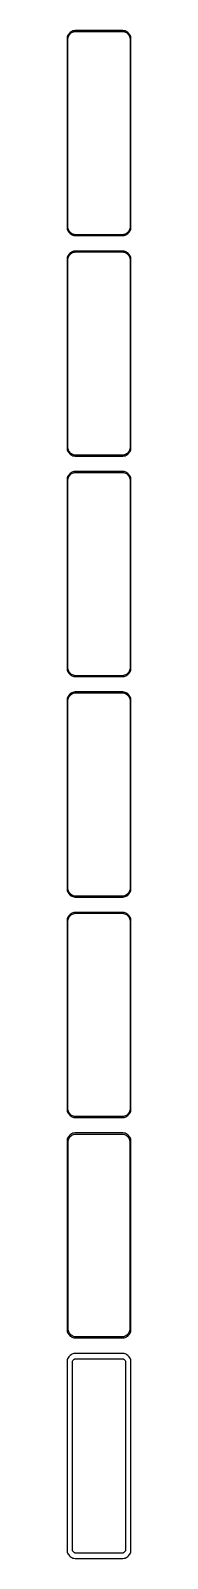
# Model space of a CAD drawing. Header units: metres. Extents: x -19 to 19, y 1875 to 3801.
# Drawn here: x -19 to 19, y 1875 to 2769 of the extents above; entities that cross this region are included whole.
import ezdxf

# ---------------------------------------------------------------- set-up
doc = ezdxf.new("R2010")
doc.units = ezdxf.units.M

msp = doc.modelspace()

# ---------------------------------------------------------------- linework, layer by layer
for p, q in [((-18.7106, 2764.63), (-18.75, 2764)), ((-18.75, 2764), (-18.75, 2654)), ((-18.5929, 2765.24), (-18.7106, 2764.63)), ((-18.3989, 2765.84), (-18.5929, 2765.24)), ((-18.1315, 2766.41), (-18.3989, 2765.84)), ((-18.25, 2763.75), (-18.2125, 2764.35)), ((-18.25, 2654.25), (-18.25, 2763.75)), ((-18.2125, 2764.35), (-18.1008, 2764.93)), ((-17.7951, 2766.94), (-18.1315, 2766.41)), ((-18.1008, 2764.93), (-17.9164, 2765.5)), ((-17.9164, 2765.5), (-17.6624, 2766.04)), ((-17.3948, 2767.42), (-17.7951, 2766.94)), ((-17.6624, 2766.04), (-17.3428, 2766.54)), ((-16.9371, 2767.85), (-17.3948, 2767.42)), ((-17.3428, 2766.54), (-16.9626, 2767)), ((-16.9626, 2767), (-16.5278, 2767.41)), ((-16.4291, 2768.22), (-16.9371, 2767.85)), ((-16.5278, 2767.41), (-16.0452, 2767.76)), ((-15.8789, 2768.52), (-16.4291, 2768.22)), ((-16.0452, 2767.76), (-15.5224, 2768.05)), ((-15.2951, 2768.76), (-15.8789, 2768.52)), ((-15.5224, 2768.05), (-14.9678, 2768.27)), ((-14.6869, 2768.91), (-15.2951, 2768.76)), ((-14.9678, 2768.27), (-14.3901, 2768.42)), ((-14.0639, 2768.99), (-14.6869, 2768.91)), ((-14.3901, 2768.42), (-13.7982, 2768.49)), ((14.0639, 2768.99), (-14.0639, 2768.99)), ((-13.7982, 2768.49), (13.7982, 2768.49)), ((13.7982, 2768.49), (14.3901, 2768.42)), ((14.6869, 2768.91), (14.0639, 2768.99)), ((14.3901, 2768.42), (14.9678, 2768.27)), ((15.2951, 2768.76), (14.6869, 2768.91)), ((14.9678, 2768.27), (15.5224, 2768.05)), ((15.8789, 2768.52), (15.2951, 2768.76)), ((15.5224, 2768.05), (16.0452, 2767.76)), ((16.4291, 2768.22), (15.8789, 2768.52)), ((16.0452, 2767.76), (16.5278, 2767.41)), ((16.9371, 2767.85), (16.4291, 2768.22)), ((16.5278, 2767.41), (16.9626, 2767)), ((17.3948, 2767.42), (16.9371, 2767.85)), ((16.9626, 2767), (17.3428, 2766.54)), ((17.3428, 2766.54), (17.6624, 2766.04)), ((17.7951, 2766.94), (17.3948, 2767.42)), ((17.6624, 2766.04), (17.9164, 2765.5)), ((18.1315, 2766.41), (17.7951, 2766.94)), ((17.9164, 2765.5), (18.1008, 2764.93)), ((18.1008, 2764.93), (18.2125, 2764.35)), ((18.3989, 2765.84), (18.1315, 2766.41)), ((18.2125, 2764.35), (18.25, 2763.75)), ((18.25, 2763.75), (18.25, 2654.25)), ((18.5929, 2765.24), (18.3989, 2765.84)), ((18.7106, 2764.63), (18.5929, 2765.24)), ((18.75, 2764), (18.7106, 2764.63)), ((18.75, 2654), (18.75, 2764)), ((-18.75, 2654), (-18.7106, 2653.37)), ((-18.7106, 2653.37), (-18.5929, 2652.76)), ((-18.5929, 2652.76), (-18.3989, 2652.16)), ((-18.3989, 2652.16), (-18.1315, 2651.59)), ((-18.2125, 2653.65), (-18.25, 2654.25)), ((-18.1008, 2653.07), (-18.2125, 2653.65)), ((-18.1315, 2651.59), (-17.7951, 2651.06)), ((-17.9164, 2652.5), (-18.1008, 2653.07)), ((-17.6624, 2651.96), (-17.9164, 2652.5)), ((-17.7951, 2651.06), (-17.3948, 2650.58)), ((-17.3428, 2651.46), (-17.6624, 2651.96)), ((-17.3948, 2650.58), (-16.9371, 2650.15)), ((-16.9626, 2651), (-17.3428, 2651.46)), ((-16.5278, 2650.59), (-16.9626, 2651)), ((-16.9371, 2650.15), (-16.4291, 2649.78)), ((-16.0452, 2650.24), (-16.5278, 2650.59)), ((-16.4291, 2649.78), (-15.8789, 2649.48)), ((-15.5224, 2649.95), (-16.0452, 2650.24)), ((-15.8789, 2649.48), (-15.2951, 2649.24)), ((-14.9678, 2649.73), (-15.5224, 2649.95)), ((-15.2951, 2649.24), (-14.6869, 2649.09)), ((-14.3901, 2649.58), (-14.9678, 2649.73)), ((-14.6869, 2649.09), (-14.0639, 2649.01)), ((-13.7982, 2649.51), (-14.3901, 2649.58)), ((-14.0639, 2649.01), (14.0639, 2649.01)), ((13.7982, 2649.51), (-13.7982, 2649.51)), ((14.3901, 2649.58), (13.7982, 2649.51)), ((14.0639, 2649.01), (14.6869, 2649.09)), ((14.9678, 2649.73), (14.3901, 2649.58)), ((14.6869, 2649.09), (15.2951, 2649.24)), ((15.5224, 2649.95), (14.9678, 2649.73)), ((15.2951, 2649.24), (15.8789, 2649.48)), ((16.0452, 2650.24), (15.5224, 2649.95)), ((15.8789, 2649.48), (16.4291, 2649.78)), ((16.5278, 2650.59), (16.0452, 2650.24)), ((16.4291, 2649.78), (16.9371, 2650.15)), ((16.9626, 2651), (16.5278, 2650.59)), ((16.9371, 2650.15), (17.3948, 2650.58)), ((17.3428, 2651.46), (16.9626, 2651)), ((17.6624, 2651.96), (17.3428, 2651.46)), ((17.3948, 2650.58), (17.7951, 2651.06)), ((17.9164, 2652.5), (17.6624, 2651.96)), ((17.7951, 2651.06), (18.1315, 2651.59)), ((18.1008, 2653.07), (17.9164, 2652.5)), ((18.2125, 2653.65), (18.1008, 2653.07)), ((18.1315, 2651.59), (18.3989, 2652.16)), ((18.25, 2654.25), (18.2125, 2653.65)), ((18.3989, 2652.16), (18.5929, 2652.76)), ((18.5929, 2652.76), (18.7106, 2653.37)), ((18.7106, 2653.37), (18.75, 2654)), ((-18.1315, 2637.41), (-18.3989, 2636.84)), ((-17.7951, 2637.94), (-18.1315, 2637.41)), ((-17.3948, 2638.42), (-17.7951, 2637.94)), ((-17.6624, 2637.04), (-17.3428, 2637.54)), ((-16.9371, 2638.85), (-17.3948, 2638.42)), ((-17.3428, 2637.54), (-16.9626, 2638)), ((-16.9626, 2638), (-16.5278, 2638.41)), ((-16.4291, 2639.22), (-16.9371, 2638.85)), ((-16.5278, 2638.41), (-16.0452, 2638.76)), ((-15.8789, 2639.52), (-16.4291, 2639.22)), ((-16.0452, 2638.76), (-15.5224, 2639.05)), ((-15.2951, 2639.76), (-15.8789, 2639.52)), ((-15.5224, 2639.05), (-14.9678, 2639.27)), ((-14.6869, 2639.91), (-15.2951, 2639.76)), ((-14.9678, 2639.27), (-14.3901, 2639.42)), ((-14.0639, 2639.99), (-14.6869, 2639.91)), ((-14.3901, 2639.42), (-13.7982, 2639.49)), ((14.0639, 2639.99), (-14.0639, 2639.99)), ((-13.7982, 2639.49), (13.7982, 2639.49)), ((13.7982, 2639.49), (14.3901, 2639.42)), ((14.6869, 2639.91), (14.0639, 2639.99)), ((14.3901, 2639.42), (14.9678, 2639.27)), ((15.2951, 2639.76), (14.6869, 2639.91)), ((14.9678, 2639.27), (15.5224, 2639.05)), ((15.8789, 2639.52), (15.2951, 2639.76)), ((15.5224, 2639.05), (16.0452, 2638.76)), ((16.4291, 2639.22), (15.8789, 2639.52)), ((16.0452, 2638.76), (16.5278, 2638.41)), ((16.9371, 2638.85), (16.4291, 2639.22)), ((16.5278, 2638.41), (16.9626, 2638)), ((17.3948, 2638.42), (16.9371, 2638.85)), ((16.9626, 2638), (17.3428, 2637.54)), ((17.3428, 2637.54), (17.6624, 2637.04)), ((17.7951, 2637.94), (17.3948, 2638.42)), ((18.1315, 2637.41), (17.7951, 2637.94)), ((18.3989, 2636.84), (18.1315, 2637.41)), ((-18.7106, 2635.63), (-18.75, 2635)), ((-18.75, 2635), (-18.75, 2525)), ((-18.5929, 2636.24), (-18.7106, 2635.63)), ((-18.3989, 2636.84), (-18.5929, 2636.24)), ((-18.25, 2634.75), (-18.2125, 2635.35)), ((-18.25, 2525.25), (-18.25, 2634.75)), ((-18.2125, 2635.35), (-18.1008, 2635.93)), ((-18.1008, 2635.93), (-17.9164, 2636.5)), ((-17.9164, 2636.5), (-17.6624, 2637.04)), ((17.6624, 2637.04), (17.9164, 2636.5)), ((17.9164, 2636.5), (18.1008, 2635.93)), ((18.1008, 2635.93), (18.2125, 2635.35)), ((18.2125, 2635.35), (18.25, 2634.75)), ((18.25, 2634.75), (18.25, 2525.25)), ((18.5929, 2636.24), (18.3989, 2636.84)), ((18.7106, 2635.63), (18.5929, 2636.24)), ((18.75, 2635), (18.7106, 2635.63)), ((18.75, 2525), (18.75, 2635)), ((-18.75, 2525), (-18.7106, 2524.37)), ((-18.7106, 2524.37), (-18.5929, 2523.76)), ((-18.5929, 2523.76), (-18.3989, 2523.16)), ((-18.3989, 2523.16), (-18.1315, 2522.59)), ((-18.2125, 2524.65), (-18.25, 2525.25)), ((-18.1008, 2524.07), (-18.2125, 2524.65)), ((-18.1315, 2522.59), (-17.7951, 2522.06)), ((-17.9164, 2523.5), (-18.1008, 2524.07)), ((-17.6624, 2522.96), (-17.9164, 2523.5)), ((-17.7951, 2522.06), (-17.3948, 2521.58)), ((-17.3428, 2522.46), (-17.6624, 2522.96)), ((-17.3948, 2521.58), (-16.9371, 2521.15)), ((-16.9626, 2522), (-17.3428, 2522.46)), ((-16.5278, 2521.59), (-16.9626, 2522)), ((-16.9371, 2521.15), (-16.4291, 2520.78)), ((-16.0452, 2521.24), (-16.5278, 2521.59)), ((-15.5224, 2520.95), (-16.0452, 2521.24)), ((16.0452, 2521.24), (15.5224, 2520.95)), ((16.5278, 2521.59), (16.0452, 2521.24)), ((16.4291, 2520.78), (16.9371, 2521.15)), ((16.9626, 2522), (16.5278, 2521.59)), ((16.9371, 2521.15), (17.3948, 2521.58)), ((17.3428, 2522.46), (16.9626, 2522)), ((17.6624, 2522.96), (17.3428, 2522.46)), ((17.3948, 2521.58), (17.7951, 2522.06)), ((17.9164, 2523.5), (17.6624, 2522.96)), ((17.7951, 2522.06), (18.1315, 2522.59)), ((18.1008, 2524.07), (17.9164, 2523.5)), ((18.2125, 2524.65), (18.1008, 2524.07)), ((18.1315, 2522.59), (18.3989, 2523.16)), ((18.25, 2525.25), (18.2125, 2524.65)), ((18.3989, 2523.16), (18.5929, 2523.76)), ((18.5929, 2523.76), (18.7106, 2524.37)), ((18.7106, 2524.37), (18.75, 2525)), ((-16.4291, 2520.78), (-15.8789, 2520.48)), ((-15.8789, 2520.48), (-15.2951, 2520.24)), ((-14.9678, 2520.73), (-15.5224, 2520.95)), ((-15.2951, 2520.24), (-14.6869, 2520.09)), ((-14.3901, 2520.58), (-14.9678, 2520.73)), ((-14.6869, 2520.09), (-14.0639, 2520.01)), ((-13.7982, 2520.51), (-14.3901, 2520.58)), ((-14.0639, 2520.01), (14.0639, 2520.01)), ((13.7982, 2520.51), (-13.7982, 2520.51)), ((14.3901, 2520.58), (13.7982, 2520.51)), ((14.0639, 2520.01), (14.6869, 2520.09)), ((14.9678, 2520.73), (14.3901, 2520.58)), ((14.6869, 2520.09), (15.2951, 2520.24)), ((15.5224, 2520.95), (14.9678, 2520.73)), ((15.2951, 2520.24), (15.8789, 2520.48)), ((15.8789, 2520.48), (16.4291, 2520.78)), ((-18.7106, 2506.63), (-18.75, 2506)), ((-18.75, 2506), (-18.75, 2396)), ((-18.5929, 2507.24), (-18.7106, 2506.63)), ((-18.3989, 2507.84), (-18.5929, 2507.24)), ((-18.1315, 2508.41), (-18.3989, 2507.84)), ((-18.25, 2505.75), (-18.2125, 2506.35)), ((-18.25, 2396.25), (-18.25, 2505.75)), ((-18.2125, 2506.35), (-18.1008, 2506.93)), ((-17.7951, 2508.94), (-18.1315, 2508.41)), ((-18.1008, 2506.93), (-17.9164, 2507.5)), ((-17.9164, 2507.5), (-17.6624, 2508.04)), ((-17.3948, 2509.42), (-17.7951, 2508.94)), ((-17.6624, 2508.04), (-17.3428, 2508.54)), ((-16.9371, 2509.85), (-17.3948, 2509.42)), ((-17.3428, 2508.54), (-16.9626, 2509)), ((-16.9626, 2509), (-16.5278, 2509.41)), ((-16.4291, 2510.22), (-16.9371, 2509.85)), ((-16.5278, 2509.41), (-16.0452, 2509.76)), ((-15.8789, 2510.52), (-16.4291, 2510.22)), ((-16.0452, 2509.76), (-15.5224, 2510.05)), ((-15.2951, 2510.76), (-15.8789, 2510.52)), ((-15.5224, 2510.05), (-14.9678, 2510.27)), ((-14.6869, 2510.91), (-15.2951, 2510.76)), ((-14.9678, 2510.27), (-14.3901, 2510.42)), ((-14.0639, 2510.99), (-14.6869, 2510.91)), ((-14.3901, 2510.42), (-13.7982, 2510.49)), ((14.0639, 2510.99), (-14.0639, 2510.99)), ((-13.7982, 2510.49), (13.7982, 2510.49)), ((13.7982, 2510.49), (14.3901, 2510.42)), ((14.6869, 2510.91), (14.0639, 2510.99)), ((14.3901, 2510.42), (14.9678, 2510.27)), ((15.2951, 2510.76), (14.6869, 2510.91)), ((14.9678, 2510.27), (15.5224, 2510.05)), ((15.8789, 2510.52), (15.2951, 2510.76)), ((15.5224, 2510.05), (16.0452, 2509.76)), ((16.4291, 2510.22), (15.8789, 2510.52)), ((16.0452, 2509.76), (16.5278, 2509.41)), ((16.9371, 2509.85), (16.4291, 2510.22)), ((16.5278, 2509.41), (16.9626, 2509)), ((17.3948, 2509.42), (16.9371, 2509.85)), ((16.9626, 2509), (17.3428, 2508.54)), ((17.3428, 2508.54), (17.6624, 2508.04)), ((17.7951, 2508.94), (17.3948, 2509.42)), ((17.6624, 2508.04), (17.9164, 2507.5)), ((18.1315, 2508.41), (17.7951, 2508.94)), ((17.9164, 2507.5), (18.1008, 2506.93)), ((18.1008, 2506.93), (18.2125, 2506.35)), ((18.3989, 2507.84), (18.1315, 2508.41)), ((18.2125, 2506.35), (18.25, 2505.75)), ((18.25, 2505.75), (18.25, 2396.25)), ((18.5929, 2507.24), (18.3989, 2507.84)), ((18.7106, 2506.63), (18.5929, 2507.24)), ((18.75, 2506), (18.7106, 2506.63)), ((18.75, 2396), (18.75, 2506)), ((-18.75, 2396), (-18.7106, 2395.37)), ((-18.2125, 2395.65), (-18.25, 2396.25)), ((18.25, 2396.25), (18.2125, 2395.65)), ((18.7106, 2395.37), (18.75, 2396)), ((-18.7106, 2395.37), (-18.5929, 2394.76)), ((-18.5929, 2394.76), (-18.3989, 2394.16)), ((-18.3989, 2394.16), (-18.1315, 2393.59)), ((-18.1008, 2395.07), (-18.2125, 2395.65)), ((-18.1315, 2393.59), (-17.7951, 2393.06)), ((-17.9164, 2394.5), (-18.1008, 2395.07)), ((-17.6624, 2393.96), (-17.9164, 2394.5)), ((-17.7951, 2393.06), (-17.3948, 2392.58)), ((-17.3428, 2393.46), (-17.6624, 2393.96)), ((-17.3948, 2392.58), (-16.9371, 2392.15)), ((-16.9626, 2393), (-17.3428, 2393.46)), ((-16.5278, 2392.59), (-16.9626, 2393)), ((-16.9371, 2392.15), (-16.4291, 2391.78)), ((-16.0452, 2392.24), (-16.5278, 2392.59)), ((-16.4291, 2391.78), (-15.8789, 2391.48)), ((-15.5224, 2391.95), (-16.0452, 2392.24)), ((-15.8789, 2391.48), (-15.2951, 2391.24)), ((-14.9678, 2391.73), (-15.5224, 2391.95)), ((-15.2951, 2391.24), (-14.6869, 2391.09)), ((-14.3901, 2391.58), (-14.9678, 2391.73)), ((-14.6869, 2391.09), (-14.0639, 2391.01)), ((-13.7982, 2391.51), (-14.3901, 2391.58)), ((-14.0639, 2391.01), (14.0639, 2391.01)), ((13.7982, 2391.51), (-13.7982, 2391.51)), ((14.3901, 2391.58), (13.7982, 2391.51)), ((14.0639, 2391.01), (14.6869, 2391.09)), ((14.9678, 2391.73), (14.3901, 2391.58)), ((14.6869, 2391.09), (15.2951, 2391.24)), ((15.5224, 2391.95), (14.9678, 2391.73)), ((15.2951, 2391.24), (15.8789, 2391.48)), ((16.0452, 2392.24), (15.5224, 2391.95)), ((15.8789, 2391.48), (16.4291, 2391.78)), ((16.5278, 2392.59), (16.0452, 2392.24)), ((16.4291, 2391.78), (16.9371, 2392.15)), ((16.9626, 2393), (16.5278, 2392.59)), ((16.9371, 2392.15), (17.3948, 2392.58)), ((17.3428, 2393.46), (16.9626, 2393)), ((17.6624, 2393.96), (17.3428, 2393.46)), ((17.3948, 2392.58), (17.7951, 2393.06)), ((17.9164, 2394.5), (17.6624, 2393.96)), ((17.7951, 2393.06), (18.1315, 2393.59)), ((18.1008, 2395.07), (17.9164, 2394.5)), ((18.2125, 2395.65), (18.1008, 2395.07)), ((18.1315, 2393.59), (18.3989, 2394.16)), ((18.3989, 2394.16), (18.5929, 2394.76)), ((18.5929, 2394.76), (18.7106, 2395.37)), ((-18.5929, 2378.24), (-18.7106, 2377.63)), ((-18.3989, 2378.84), (-18.5929, 2378.24)), ((-18.1315, 2379.41), (-18.3989, 2378.84)), ((-17.7951, 2379.94), (-18.1315, 2379.41)), ((-18.1008, 2377.93), (-17.9164, 2378.5)), ((-17.9164, 2378.5), (-17.6624, 2379.04)), ((-17.3948, 2380.42), (-17.7951, 2379.94)), ((-17.6624, 2379.04), (-17.3428, 2379.54)), ((-16.9371, 2380.85), (-17.3948, 2380.42)), ((-17.3428, 2379.54), (-16.9626, 2380)), ((-16.9626, 2380), (-16.5278, 2380.41)), ((-16.4291, 2381.22), (-16.9371, 2380.85)), ((-16.5278, 2380.41), (-16.0452, 2380.76)), ((-15.8789, 2381.52), (-16.4291, 2381.22)), ((-16.0452, 2380.76), (-15.5224, 2381.05)), ((-15.2951, 2381.76), (-15.8789, 2381.52)), ((-15.5224, 2381.05), (-14.9678, 2381.27)), ((-14.6869, 2381.91), (-15.2951, 2381.76)), ((-14.9678, 2381.27), (-14.3901, 2381.42)), ((-14.0639, 2381.99), (-14.6869, 2381.91)), ((-14.3901, 2381.42), (-13.7982, 2381.49)), ((14.0639, 2381.99), (-14.0639, 2381.99)), ((-13.7982, 2381.49), (13.7982, 2381.49)), ((13.7982, 2381.49), (14.3901, 2381.42)), ((14.6869, 2381.91), (14.0639, 2381.99)), ((14.3901, 2381.42), (14.9678, 2381.27)), ((15.2951, 2381.76), (14.6869, 2381.91)), ((14.9678, 2381.27), (15.5224, 2381.05)), ((15.8789, 2381.52), (15.2951, 2381.76)), ((15.5224, 2381.05), (16.0452, 2380.76)), ((16.4291, 2381.22), (15.8789, 2381.52)), ((16.0452, 2380.76), (16.5278, 2380.41)), ((16.9371, 2380.85), (16.4291, 2381.22)), ((16.5278, 2380.41), (16.9626, 2380)), ((17.3948, 2380.42), (16.9371, 2380.85)), ((16.9626, 2380), (17.3428, 2379.54)), ((17.3428, 2379.54), (17.6624, 2379.04)), ((17.7951, 2379.94), (17.3948, 2380.42)), ((17.6624, 2379.04), (17.9164, 2378.5)), ((18.1315, 2379.41), (17.7951, 2379.94)), ((17.9164, 2378.5), (18.1008, 2377.93)), ((18.3989, 2378.84), (18.1315, 2379.41)), ((18.5929, 2378.24), (18.3989, 2378.84)), ((18.7106, 2377.63), (18.5929, 2378.24)), ((-18.7106, 2377.63), (-18.75, 2377)), ((-18.75, 2377), (-18.75, 2267)), ((-18.25, 2376.75), (-18.2125, 2377.35)), ((-18.25, 2267.25), (-18.25, 2376.75)), ((-18.2125, 2377.35), (-18.1008, 2377.93)), ((18.1008, 2377.93), (18.2125, 2377.35)), ((18.2125, 2377.35), (18.25, 2376.75)), ((18.25, 2376.75), (18.25, 2267.25)), ((18.75, 2377), (18.7106, 2377.63)), ((18.75, 2267), (18.75, 2377)), ((-18.75, 2267), (-18.7106, 2266.37)), ((-18.7106, 2266.37), (-18.5929, 2265.76)), ((-18.5929, 2265.76), (-18.3989, 2265.16)), ((-18.3989, 2265.16), (-18.1315, 2264.59)), ((-18.2125, 2266.65), (-18.25, 2267.25)), ((-18.1008, 2266.07), (-18.2125, 2266.65)), ((-18.1315, 2264.59), (-17.7951, 2264.06)), ((-17.9164, 2265.5), (-18.1008, 2266.07)), ((-17.6624, 2264.96), (-17.9164, 2265.5)), ((-17.7951, 2264.06), (-17.3948, 2263.58)), ((-17.3428, 2264.46), (-17.6624, 2264.96)), ((-17.3948, 2263.58), (-16.9371, 2263.15)), ((-16.9626, 2264), (-17.3428, 2264.46)), ((-16.5278, 2263.59), (-16.9626, 2264)), ((-16.9371, 2263.15), (-16.4291, 2262.78)), ((-16.0452, 2263.24), (-16.5278, 2263.59)), ((-16.4291, 2262.78), (-15.8789, 2262.48)), ((-15.5224, 2262.95), (-16.0452, 2263.24)), ((-15.8789, 2262.48), (-15.2951, 2262.24)), ((-14.9678, 2262.73), (-15.5224, 2262.95)), ((-15.2951, 2262.24), (-14.6869, 2262.09)), ((-14.3901, 2262.58), (-14.9678, 2262.73)), ((-14.6869, 2262.09), (-14.0639, 2262.01)), ((-13.7982, 2262.51), (-14.3901, 2262.58)), ((-14.0639, 2262.01), (14.0639, 2262.01)), ((13.7982, 2262.51), (-13.7982, 2262.51)), ((14.3901, 2262.58), (13.7982, 2262.51)), ((14.0639, 2262.01), (14.6869, 2262.09)), ((14.9678, 2262.73), (14.3901, 2262.58)), ((14.6869, 2262.09), (15.2951, 2262.24)), ((15.5224, 2262.95), (14.9678, 2262.73)), ((15.2951, 2262.24), (15.8789, 2262.48)), ((16.0452, 2263.24), (15.5224, 2262.95)), ((15.8789, 2262.48), (16.4291, 2262.78)), ((16.5278, 2263.59), (16.0452, 2263.24)), ((16.4291, 2262.78), (16.9371, 2263.15)), ((16.9626, 2264), (16.5278, 2263.59)), ((16.9371, 2263.15), (17.3948, 2263.58)), ((17.3428, 2264.46), (16.9626, 2264)), ((17.6624, 2264.96), (17.3428, 2264.46)), ((17.3948, 2263.58), (17.7951, 2264.06)), ((17.9164, 2265.5), (17.6624, 2264.96)), ((17.7951, 2264.06), (18.1315, 2264.59)), ((18.1008, 2266.07), (17.9164, 2265.5)), ((18.2125, 2266.65), (18.1008, 2266.07)), ((18.1315, 2264.59), (18.3989, 2265.16)), ((18.25, 2267.25), (18.2125, 2266.65)), ((18.3989, 2265.16), (18.5929, 2265.76)), ((18.5929, 2265.76), (18.7106, 2266.37)), ((18.7106, 2266.37), (18.75, 2267)), ((-14.6869, 2252.91), (-15.2951, 2252.76)), ((-14.0639, 2252.99), (-14.6869, 2252.91)), ((14.0639, 2252.99), (-14.0639, 2252.99)), ((14.6869, 2252.91), (14.0639, 2252.99)), ((15.2951, 2252.76), (14.6869, 2252.91)), ((-18.7106, 2248.63), (-18.75, 2248)), ((-18.75, 2248), (-18.75, 2138)), ((-18.5929, 2249.24), (-18.7106, 2248.63)), ((-18.3989, 2249.84), (-18.5929, 2249.24)), ((-18.1315, 2250.41), (-18.3989, 2249.84)), ((-18.25, 2247.75), (-18.2125, 2248.35)), ((-18.25, 2138.25), (-18.25, 2247.75)), ((-18.2125, 2248.35), (-18.1008, 2248.93)), ((-17.7951, 2250.94), (-18.1315, 2250.41)), ((-18.1008, 2248.93), (-17.9164, 2249.5)), ((-17.9164, 2249.5), (-17.6624, 2250.04)), ((-17.3948, 2251.42), (-17.7951, 2250.94)), ((-17.6624, 2250.04), (-17.3428, 2250.54)), ((-16.9371, 2251.85), (-17.3948, 2251.42)), ((-17.3428, 2250.54), (-16.9626, 2251)), ((-16.9626, 2251), (-16.5278, 2251.41)), ((-16.4291, 2252.22), (-16.9371, 2251.85)), ((-16.5278, 2251.41), (-16.0452, 2251.76)), ((-15.8789, 2252.52), (-16.4291, 2252.22)), ((-16.0452, 2251.76), (-15.5224, 2252.05)), ((-15.2951, 2252.76), (-15.8789, 2252.52)), ((-15.5224, 2252.05), (-14.9678, 2252.27)), ((-14.9678, 2252.27), (-14.3901, 2252.42)), ((-14.3901, 2252.42), (-13.7982, 2252.49)), ((-13.7982, 2252.49), (13.7982, 2252.49)), ((13.7982, 2252.49), (14.3901, 2252.42)), ((14.3901, 2252.42), (14.9678, 2252.27)), ((14.9678, 2252.27), (15.5224, 2252.05)), ((15.8789, 2252.52), (15.2951, 2252.76)), ((15.5224, 2252.05), (16.0452, 2251.76)), ((16.4291, 2252.22), (15.8789, 2252.52)), ((16.0452, 2251.76), (16.5278, 2251.41)), ((16.9371, 2251.85), (16.4291, 2252.22)), ((16.5278, 2251.41), (16.9626, 2251)), ((17.3948, 2251.42), (16.9371, 2251.85)), ((16.9626, 2251), (17.3428, 2250.54)), ((17.3428, 2250.54), (17.6624, 2250.04)), ((17.7951, 2250.94), (17.3948, 2251.42)), ((17.6624, 2250.04), (17.9164, 2249.5)), ((18.1315, 2250.41), (17.7951, 2250.94)), ((17.9164, 2249.5), (18.1008, 2248.93)), ((18.1008, 2248.93), (18.2125, 2248.35)), ((18.3989, 2249.84), (18.1315, 2250.41)), ((18.2125, 2248.35), (18.25, 2247.75)), ((18.25, 2247.75), (18.25, 2138.25)), ((18.5929, 2249.24), (18.3989, 2249.84)), ((18.7106, 2248.63), (18.5929, 2249.24)), ((18.75, 2248), (18.7106, 2248.63)), ((18.75, 2138), (18.75, 2248)), ((-18.75, 2138), (-18.7106, 2137.37)), ((-18.7106, 2137.37), (-18.5929, 2136.76)), ((-18.5929, 2136.76), (-18.3989, 2136.16)), ((-18.2125, 2137.65), (-18.25, 2138.25)), ((-18.1008, 2137.07), (-18.2125, 2137.65)), ((-17.9164, 2136.5), (-18.1008, 2137.07)), ((18.1008, 2137.07), (17.9164, 2136.5)), ((18.2125, 2137.65), (18.1008, 2137.07)), ((18.25, 2138.25), (18.2125, 2137.65)), ((18.3989, 2136.16), (18.5929, 2136.76)), ((18.5929, 2136.76), (18.7106, 2137.37)), ((18.7106, 2137.37), (18.75, 2138)), ((-18.3989, 2136.16), (-18.1315, 2135.59)), ((-18.1315, 2135.59), (-17.7951, 2135.06)), ((-17.6624, 2135.96), (-17.9164, 2136.5)), ((-17.7951, 2135.06), (-17.3948, 2134.58)), ((-17.3428, 2135.46), (-17.6624, 2135.96)), ((-17.3948, 2134.58), (-16.9371, 2134.15)), ((-16.9626, 2135), (-17.3428, 2135.46)), ((-16.5278, 2134.59), (-16.9626, 2135)), ((-16.9371, 2134.15), (-16.4291, 2133.78)), ((-16.0452, 2134.24), (-16.5278, 2134.59)), ((-16.4291, 2133.78), (-15.8789, 2133.48)), ((-15.5224, 2133.95), (-16.0452, 2134.24)), ((-15.8789, 2133.48), (-15.2951, 2133.24)), ((-14.9678, 2133.73), (-15.5224, 2133.95)), ((-15.2951, 2133.24), (-14.6869, 2133.09)), ((-14.3901, 2133.58), (-14.9678, 2133.73)), ((-14.6869, 2133.09), (-14.0639, 2133.01)), ((-13.7982, 2133.51), (-14.3901, 2133.58)), ((-14.0639, 2133.01), (14.0639, 2133.01)), ((13.7982, 2133.51), (-13.7982, 2133.51)), ((14.3901, 2133.58), (13.7982, 2133.51)), ((14.0639, 2133.01), (14.6869, 2133.09)), ((14.9678, 2133.73), (14.3901, 2133.58)), ((14.6869, 2133.09), (15.2951, 2133.24)), ((15.5224, 2133.95), (14.9678, 2133.73)), ((15.2951, 2133.24), (15.8789, 2133.48)), ((16.0452, 2134.24), (15.5224, 2133.95)), ((15.8789, 2133.48), (16.4291, 2133.78)), ((16.5278, 2134.59), (16.0452, 2134.24)), ((16.4291, 2133.78), (16.9371, 2134.15)), ((16.9626, 2135), (16.5278, 2134.59)), ((16.9371, 2134.15), (17.3948, 2134.58)), ((17.3428, 2135.46), (16.9626, 2135)), ((17.6624, 2135.96), (17.3428, 2135.46)), ((17.3948, 2134.58), (17.7951, 2135.06)), ((17.9164, 2136.5), (17.6624, 2135.96)), ((17.7951, 2135.06), (18.1315, 2135.59)), ((18.1315, 2135.59), (18.3989, 2136.16)), ((-18.7106, 2119.63), (-18.75, 2119)), ((-18.75, 2119), (-18.75, 2009)), ((-18.5929, 2120.24), (-18.7106, 2119.63)), ((-18.3989, 2120.84), (-18.5929, 2120.24)), ((-18.1315, 2121.41), (-18.3989, 2120.84)), ((-17.7951, 2121.94), (-18.1315, 2121.41)), ((-18.0784, 2118.75), (-18.0423, 2119.32)), ((-18.0784, 2009.25), (-18.0784, 2118.75)), ((-18.0423, 2119.32), (-17.9346, 2119.89)), ((-17.9346, 2119.89), (-17.7569, 2120.44)), ((-17.3948, 2122.42), (-17.7951, 2121.94)), ((-17.7569, 2120.44), (-17.5121, 2120.96)), ((-17.5121, 2120.96), (-17.204, 2121.44)), ((-16.9371, 2122.85), (-17.3948, 2122.42)), ((-17.204, 2121.44), (-16.8375, 2121.88)), ((-16.4291, 2123.22), (-16.9371, 2122.85)), ((-16.8375, 2121.88), (-16.4184, 2122.28)), ((-15.8789, 2123.52), (-16.4291, 2123.22)), ((-16.4184, 2122.28), (-15.9532, 2122.62)), ((-15.9532, 2122.62), (-15.4494, 2122.89)), ((-15.2951, 2123.76), (-15.8789, 2123.52)), ((-15.4494, 2122.89), (-14.9148, 2123.1)), ((-14.6869, 2123.91), (-15.2951, 2123.76)), ((-14.9148, 2123.1), (-14.3579, 2123.25)), ((-14.0639, 2123.99), (-14.6869, 2123.91)), ((-14.3579, 2123.25), (-13.7875, 2123.32)), ((14.0639, 2123.99), (-14.0639, 2123.99)), ((-13.7875, 2123.32), (13.7875, 2123.32)), ((13.7875, 2123.32), (14.3579, 2123.25)), ((14.6869, 2123.91), (14.0639, 2123.99)), ((14.3579, 2123.25), (14.9148, 2123.1)), ((15.2951, 2123.76), (14.6869, 2123.91)), ((14.9148, 2123.1), (15.4494, 2122.89)), ((15.8789, 2123.52), (15.2951, 2123.76)), ((15.4494, 2122.89), (15.9532, 2122.62)), ((16.4291, 2123.22), (15.8789, 2123.52)), ((15.9532, 2122.62), (16.4184, 2122.28)), ((16.4184, 2122.28), (16.8375, 2121.88)), ((16.9371, 2122.85), (16.4291, 2123.22)), ((16.8375, 2121.88), (17.204, 2121.44)), ((17.3948, 2122.42), (16.9371, 2122.85)), ((17.204, 2121.44), (17.5121, 2120.96)), ((17.7951, 2121.94), (17.3948, 2122.42)), ((17.5121, 2120.96), (17.7569, 2120.44)), ((17.7569, 2120.44), (17.9346, 2119.89)), ((18.1315, 2121.41), (17.7951, 2121.94)), ((17.9346, 2119.89), (18.0423, 2119.32)), ((18.0423, 2119.32), (18.0784, 2118.75)), ((18.0784, 2118.75), (18.0784, 2009.25)), ((18.3989, 2120.84), (18.1315, 2121.41)), ((18.5929, 2120.24), (18.3989, 2120.84)), ((18.7106, 2119.63), (18.5929, 2120.24)), ((18.75, 2119), (18.7106, 2119.63)), ((18.75, 2009), (18.75, 2119)), ((-18.75, 2009), (-18.7106, 2008.37)), ((-18.7106, 2008.37), (-18.5929, 2007.76)), ((-18.5929, 2007.76), (-18.3989, 2007.16)), ((-18.3989, 2007.16), (-18.1315, 2006.59)), ((-18.1315, 2006.59), (-17.7951, 2006.06)), ((-18.0423, 2008.68), (-18.0784, 2009.25)), ((-17.9346, 2008.11), (-18.0423, 2008.68)), ((-17.7569, 2007.56), (-17.9346, 2008.11)), ((-17.7951, 2006.06), (-17.3948, 2005.58)), ((-17.5121, 2007.04), (-17.7569, 2007.56)), ((-17.204, 2006.56), (-17.5121, 2007.04)), ((-17.3948, 2005.58), (-16.9371, 2005.15)), ((-16.8375, 2006.12), (-17.204, 2006.56)), ((-16.9371, 2005.15), (-16.4291, 2004.78)), ((-16.4184, 2005.72), (-16.8375, 2006.12)), ((-16.4291, 2004.78), (-15.8789, 2004.48)), ((-15.9532, 2005.38), (-16.4184, 2005.72)), ((-15.4494, 2005.11), (-15.9532, 2005.38)), ((-15.8789, 2004.48), (-15.2951, 2004.24)), ((-14.9148, 2004.9), (-15.4494, 2005.11)), ((-15.2951, 2004.24), (-14.6869, 2004.09)), ((-14.3579, 2004.75), (-14.9148, 2004.9)), ((-14.6869, 2004.09), (-14.0639, 2004.01)), ((-13.7875, 2004.68), (-14.3579, 2004.75)), ((-14.0639, 2004.01), (14.0639, 2004.01)), ((13.7875, 2004.68), (-13.7875, 2004.68)), ((14.3579, 2004.75), (13.7875, 2004.68)), ((14.0639, 2004.01), (14.6869, 2004.09)), ((14.9148, 2004.9), (14.3579, 2004.75)), ((14.6869, 2004.09), (15.2951, 2004.24)), ((15.4494, 2005.11), (14.9148, 2004.9)), ((15.2951, 2004.24), (15.8789, 2004.48)), ((15.9532, 2005.38), (15.4494, 2005.11)), ((15.8789, 2004.48), (16.4291, 2004.78)), ((16.4184, 2005.72), (15.9532, 2005.38)), ((16.8375, 2006.12), (16.4184, 2005.72)), ((16.4291, 2004.78), (16.9371, 2005.15)), ((17.204, 2006.56), (16.8375, 2006.12)), ((16.9371, 2005.15), (17.3948, 2005.58)), ((17.5121, 2007.04), (17.204, 2006.56)), ((17.3948, 2005.58), (17.7951, 2006.06)), ((17.7569, 2007.56), (17.5121, 2007.04)), ((17.9346, 2008.11), (17.7569, 2007.56)), ((17.7951, 2006.06), (18.1315, 2006.59)), ((18.0423, 2008.68), (17.9346, 2008.11)), ((18.0784, 2009.25), (18.0423, 2008.68)), ((18.1315, 2006.59), (18.3989, 2007.16)), ((18.3989, 2007.16), (18.5929, 2007.76)), ((18.5929, 2007.76), (18.7106, 2008.37)), ((18.7106, 2008.37), (18.75, 2009)), ((-16.9371, 1993.85), (-17.3948, 1993.42)), ((-16.4291, 1994.22), (-16.9371, 1993.85)), ((-15.8789, 1994.52), (-16.4291, 1994.22)), ((-15.2951, 1994.76), (-15.8789, 1994.52)), ((-14.6869, 1994.91), (-15.2951, 1994.76)), ((-14.0639, 1994.99), (-14.6869, 1994.91)), ((14.0639, 1994.99), (-14.0639, 1994.99)), ((14.6869, 1994.91), (14.0639, 1994.99)), ((15.2951, 1994.76), (14.6869, 1994.91)), ((15.8789, 1994.52), (15.2951, 1994.76)), ((16.4291, 1994.22), (15.8789, 1994.52)), ((16.9371, 1993.85), (16.4291, 1994.22)), ((17.3948, 1993.42), (16.9371, 1993.85)), ((-18.7106, 1990.63), (-18.75, 1990)), ((-18.75, 1990), (-18.75, 1880)), ((-18.5929, 1991.24), (-18.7106, 1990.63)), ((-18.3989, 1991.84), (-18.5929, 1991.24)), ((-18.1315, 1992.41), (-18.3989, 1991.84)), ((-17.7951, 1992.94), (-18.1315, 1992.41)), ((-17.3948, 1993.42), (-17.7951, 1992.94)), ((-15.6096, 1989.75), (-15.593, 1990.01)), ((-15.6096, 1880.25), (-15.6096, 1989.75)), ((-15.593, 1990.01), (-15.5434, 1990.27)), ((-15.5434, 1990.27), (-15.4615, 1990.53)), ((-15.4615, 1990.53), (-15.3487, 1990.77)), ((-15.3487, 1990.77), (-15.2067, 1990.99)), ((-15.2067, 1990.99), (-15.0378, 1991.19)), ((-15.0378, 1991.19), (-14.8447, 1991.38)), ((-14.8447, 1991.38), (-14.6304, 1991.53)), ((-14.6304, 1991.53), (-14.3982, 1991.66)), ((-14.3982, 1991.66), (-14.1519, 1991.76)), ((-14.1519, 1991.76), (-13.8953, 1991.82)), ((-13.8953, 1991.82), (-13.6325, 1991.86)), ((-13.6325, 1991.86), (13.6325, 1991.86)), ((13.6325, 1991.86), (13.8953, 1991.82)), ((13.8953, 1991.82), (14.1519, 1991.76)), ((14.1519, 1991.76), (14.3982, 1991.66)), ((14.3982, 1991.66), (14.6304, 1991.53)), ((14.6304, 1991.53), (14.8447, 1991.38)), ((14.8447, 1991.38), (15.0378, 1991.19)), ((15.0378, 1991.19), (15.2067, 1990.99)), ((15.2067, 1990.99), (15.3487, 1990.77)), ((15.3487, 1990.77), (15.4615, 1990.53)), ((15.4615, 1990.53), (15.5434, 1990.27)), ((15.5434, 1990.27), (15.593, 1990.01)), ((15.593, 1990.01), (15.6096, 1989.75)), ((15.6096, 1989.75), (15.6096, 1880.25)), ((17.7951, 1992.94), (17.3948, 1993.42)), ((18.1315, 1992.41), (17.7951, 1992.94)), ((18.3989, 1991.84), (18.1315, 1992.41)), ((18.5929, 1991.24), (18.3989, 1991.84)), ((18.7106, 1990.63), (18.5929, 1991.24)), ((18.75, 1990), (18.7106, 1990.63)), ((18.75, 1880), (18.75, 1990)), ((-18.75, 1880), (-18.7106, 1879.37)), ((-18.7106, 1879.37), (-18.5929, 1878.76)), ((-18.5929, 1878.76), (-18.3989, 1878.16)), ((-18.3989, 1878.16), (-18.1315, 1877.59)), ((-18.1315, 1877.59), (-17.7951, 1877.06)), ((-15.593, 1879.99), (-15.6096, 1880.25)), ((-15.5434, 1879.73), (-15.593, 1879.99)), ((-15.4615, 1879.47), (-15.5434, 1879.73)), ((-15.3487, 1879.23), (-15.4615, 1879.47)), ((-15.2067, 1879.01), (-15.3487, 1879.23)), ((-15.0378, 1878.81), (-15.2067, 1879.01)), ((-14.8447, 1878.62), (-15.0378, 1878.81)), ((-14.6304, 1878.47), (-14.8447, 1878.62)), ((-14.3982, 1878.34), (-14.6304, 1878.47)), ((-14.1519, 1878.24), (-14.3982, 1878.34)), ((-13.8953, 1878.18), (-14.1519, 1878.24)), ((-13.6325, 1878.14), (-13.8953, 1878.18)), ((13.6325, 1878.14), (-13.6325, 1878.14)), ((13.8953, 1878.18), (13.6325, 1878.14)), ((14.1519, 1878.24), (13.8953, 1878.18)), ((14.3982, 1878.34), (14.1519, 1878.24)), ((14.6304, 1878.47), (14.3982, 1878.34)), ((14.8447, 1878.62), (14.6304, 1878.47)), ((15.0378, 1878.81), (14.8447, 1878.62)), ((15.2067, 1879.01), (15.0378, 1878.81)), ((15.3487, 1879.23), (15.2067, 1879.01)), ((15.4615, 1879.47), (15.3487, 1879.23)), ((15.5434, 1879.73), (15.4615, 1879.47)), ((15.593, 1879.99), (15.5434, 1879.73)), ((15.6096, 1880.25), (15.593, 1879.99)), ((17.7951, 1877.06), (18.1315, 1877.59)), ((18.1315, 1877.59), (18.3989, 1878.16)), ((18.3989, 1878.16), (18.5929, 1878.76)), ((18.5929, 1878.76), (18.7106, 1879.37)), ((18.7106, 1879.37), (18.75, 1880)), ((-17.7951, 1877.06), (-17.3948, 1876.58)), ((-17.3948, 1876.58), (-16.9371, 1876.15)), ((-16.9371, 1876.15), (-16.4291, 1875.78)), ((-16.4291, 1875.78), (-15.8789, 1875.48)), ((-15.8789, 1875.48), (-15.2951, 1875.24)), ((-15.2951, 1875.24), (-14.6869, 1875.09)), ((-14.6869, 1875.09), (-14.0639, 1875.01)), ((-14.0639, 1875.01), (14.0639, 1875.01)), ((14.0639, 1875.01), (14.6869, 1875.09)), ((14.6869, 1875.09), (15.2951, 1875.24)), ((15.2951, 1875.24), (15.8789, 1875.48)), ((15.8789, 1875.48), (16.4291, 1875.78)), ((16.4291, 1875.78), (16.9371, 1876.15)), ((16.9371, 1876.15), (17.3948, 1876.58)), ((17.3948, 1876.58), (17.7951, 1877.06))]:
    msp.add_line(p, q)

doc.saveas('drawing.dxf')
